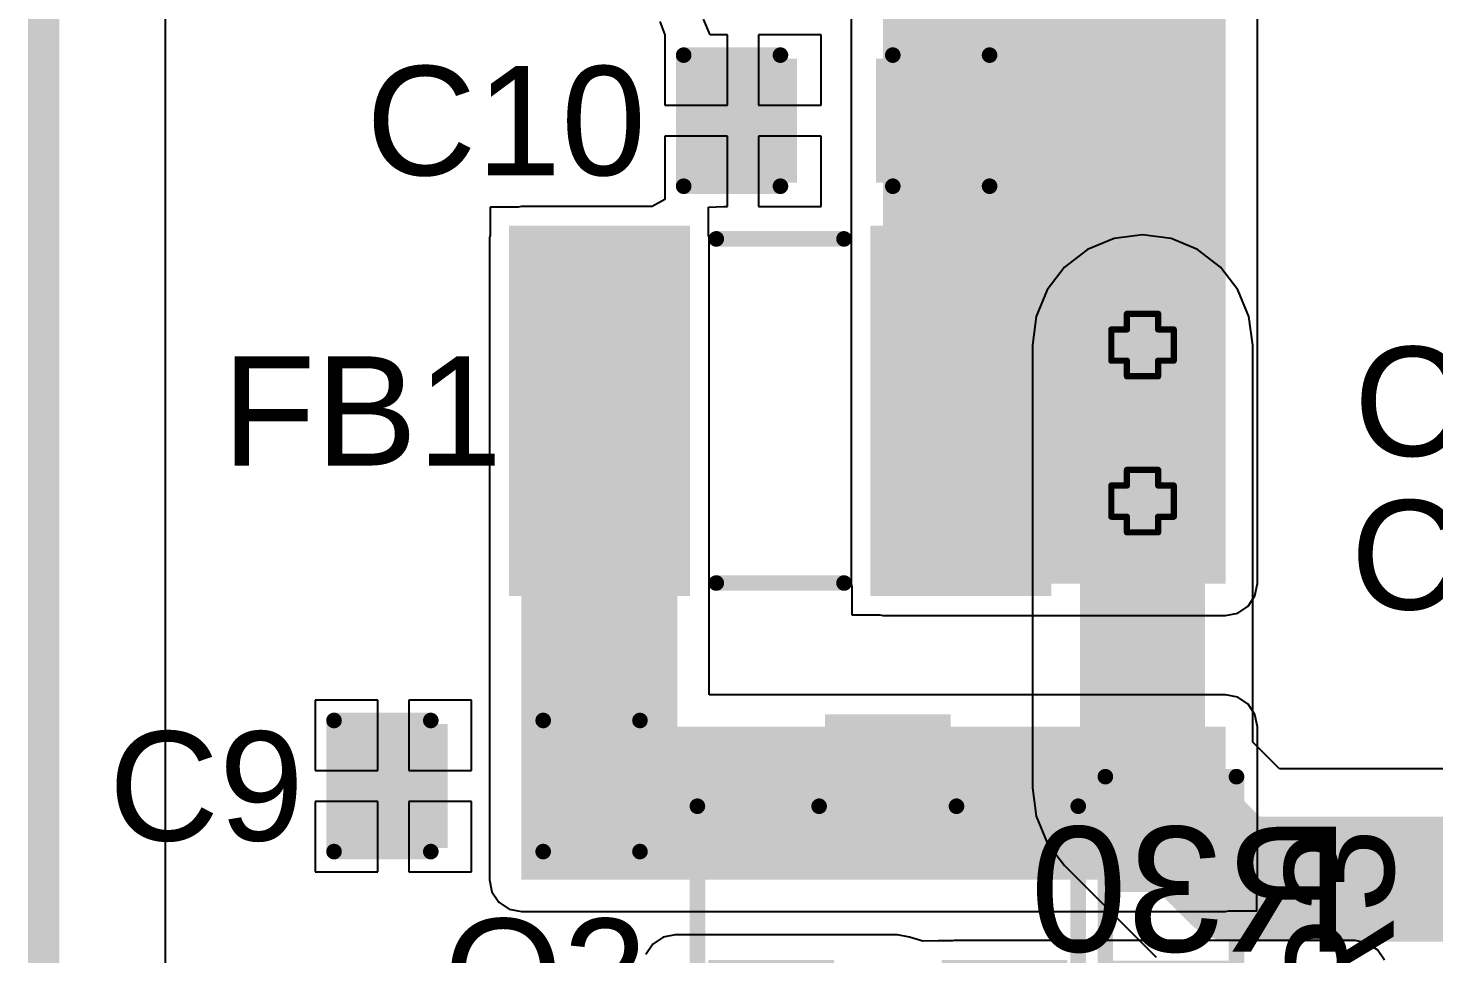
# Model space of a CAD drawing. Header units: inches. Extents: x 0 to 12.8, y -0.1 to 3.5.
# Drawn here: x -0.005 to 0.4453, y 0.3751 to 0.6717 of the extents above; entities that cross this region are included whole.
import ezdxf

# ---------------------------------------------------------------- set-up
doc = ezdxf.new("R2010")
doc.units = ezdxf.units.IN
doc.header["$MEASUREMENT"] = 0
for name, color, linetype in [('Board Outline', 216, 'Continuous'), ('Bottom Layer', 5, 'Continuous'), ('Bottom Overlay', 54, 'Continuous'), ('Bottom Solder', 6, 'Continuous'), ('Drill Drawing', 1, 'Continuous'), ('Top Layer', 1, 'Continuous'), ('Top Overlay', 2, 'Continuous'), ('Top Paste', 8, 'Continuous'), ('Top Solder', 216, 'Continuous'), ('Via Holes', 16, 'Continuous')]:
    doc.layers.add(name, color=color, linetype=linetype)
doc.styles.add('Arial', font='', dxfattribs={"height": 0.2})
doc.styles.get('Arial').set_extended_font_data('Arial')

# ---------------------------------------------------------------- blocks, each defined once
blk = doc.blocks.new('R___0603_32')
at = {"layer": 'Top Layer'}
for points in [[(-0.015, 0.0175), (-0.015, -0.0175), (-0.045, -0.0175), (-0.045, 0.0175)], [(0.045, 0.0175), (0.045, -0.0175), (0.015, -0.0175), (0.015, 0.0175)]]:
    blk.add_hatch(color=1, dxfattribs=at).paths.add_polyline_path(points)
at = {"layer": 'Top Paste'}
for points in [[(-0.015, 0.0175), (-0.015, -0.0175), (-0.045, -0.0175), (-0.045, 0.0175)], [(0.045, 0.0175), (0.045, -0.0175), (0.015, -0.0175), (0.015, 0.0175)]]:
    blk.add_hatch(color=8, dxfattribs=at).paths.add_polyline_path(points)
at = {"layer": 'Top Solder'}
for points in [[(-0.011, 0.0215), (-0.011, -0.0215), (-0.049, -0.0215), (-0.049, 0.0215)], [(0.049, 0.0215), (0.049, -0.0215), (0.011, -0.0215), (0.011, 0.0215)]]:
    blk.add_hatch(color=216, dxfattribs=at).paths.add_polyline_path(points)
at = {"layer": 'Top Overlay'}
for points in [[(0.048, 0.021, 0.005, 0.005, 0), (-0.048, 0.021, 0.005, 0.005, 0)], [(-0.048, -0.021, 0.005, 0.005, 0), (-0.048, 0.021, 0.005, 0.005, 0)], [(0.048, -0.021, 0.005, 0.005, 0), (0.048, 0.021, 0.005, 0.005, 0)], [(0.048, -0.021, 0.005, 0.005, 0), (-0.048, -0.021, 0.005, 0.005, 0)]]:
    blk.add_lwpolyline(points, format="xyseb", dxfattribs=at)
for points in [[(-0.04925, 0.021, 0.0025, 0.0025, 1), (-0.04675, 0.021, 0.0025, 0.0025, 1)], [(-0.04925, 0.021, 0.0025, 0.0025, 1), (-0.04675, 0.021, 0.0025, 0.0025, 1)], [(0.04675, 0.021, 0.0025, 0.0025, 1), (0.04925, 0.021, 0.0025, 0.0025, 1)], [(0.04675, 0.021, 0.0025, 0.0025, 1), (0.04925, 0.021, 0.0025, 0.0025, 1)], [(-0.04925, -0.021, 0.0025, 0.0025, 1), (-0.04675, -0.021, 0.0025, 0.0025, 1)], [(-0.04925, -0.021, 0.0025, 0.0025, 1), (-0.04675, -0.021, 0.0025, 0.0025, 1)], [(0.04675, -0.021, 0.0025, 0.0025, 1), (0.04925, -0.021, 0.0025, 0.0025, 1)], [(0.04675, -0.021, 0.0025, 0.0025, 1), (0.04925, -0.021, 0.0025, 0.0025, 1)]]:
    blk.add_lwpolyline(points, format="xyseb", close=True, dxfattribs=at)
blk = doc.blocks.new('SOT_23_35')
at = {"layer": 'Top Layer'}
for points in [[(-0.01614, 0.05748), (0.01614, 0.05748), (0.01614, 0.02126), (-0.01614, 0.02126)], [(-0.05354, -0.02126), (-0.02126, -0.02126), (-0.02126, -0.05748), (-0.05354, -0.05748)], [(0.02126, -0.02126), (0.05354, -0.02126), (0.05354, -0.05748), (0.02126, -0.05748)]]:
    blk.add_hatch(color=1, dxfattribs=at).paths.add_polyline_path(points)
at = {"layer": 'Top Paste'}
for points in [[(-0.01614, 0.05748), (0.01614, 0.05748), (0.01614, 0.02126), (-0.01614, 0.02126)], [(-0.05354, -0.02126), (-0.02126, -0.02126), (-0.02126, -0.05748), (-0.05354, -0.05748)], [(0.02126, -0.02126), (0.05354, -0.02126), (0.05354, -0.05748), (0.02126, -0.05748)]]:
    blk.add_hatch(color=8, dxfattribs=at).paths.add_polyline_path(points)
at = {"layer": 'Top Solder'}
for points in [[(-0.02014, 0.06148), (0.02014, 0.06148), (0.02014, 0.01726), (-0.02014, 0.01726)], [(-0.05754, -0.01726), (-0.01726, -0.01726), (-0.01726, -0.06148), (-0.05754, -0.06148)], [(0.01726, -0.01726), (0.05754, -0.01726), (0.05754, -0.06148), (0.01726, -0.06148)]]:
    blk.add_hatch(color=216, dxfattribs=at).paths.add_polyline_path(points)
at = {"layer": 'Top Overlay'}
for points in [[(-0.061, -0.023, 0.005, 0.005, 0), (-0.061, 0.032, 0.005, 0.005, 0)], [(-0.061, 0.032, 0.005, 0.005, 0), (-0.022, 0.032, 0.005, 0.005, 0)], [(0.022, 0.032, 0.005, 0.005, 0), (0.061, 0.032, 0.005, 0.005, 0)], [(0.061, -0.023, 0.005, 0.005, 0), (0.061, 0.032, 0.005, 0.005, 0)], [(-0.013, -0.031, 0.005, 0.005, 0), (0.013, -0.031, 0.005, 0.005, 0)], [(-0.066, -0.041, 0.005, 0.005, 0), (-0.061, -0.046, 0.005, 0.005, 0)], [(-0.066, -0.051, 0.005, 0.005, 0), (-0.066, -0.041, 0.005, 0.005, 0)], [(-0.066, -0.051, 0.005, 0.005, 0), (-0.061, -0.046, 0.005, 0.005, 0)]]:
    blk.add_lwpolyline(points, format="xyseb", dxfattribs=at)
for points in [[(-0.06225, 0.032, 0.0025, 0.0025, 1), (-0.05975, 0.032, 0.0025, 0.0025, 1)], [(-0.06225, 0.032, 0.0025, 0.0025, 1), (-0.05975, 0.032, 0.0025, 0.0025, 1)], [(-0.02325, 0.032, 0.0025, 0.0025, 1), (-0.02075, 0.032, 0.0025, 0.0025, 1)], [(0.02075, 0.032, 0.0025, 0.0025, 1), (0.02325, 0.032, 0.0025, 0.0025, 1)], [(0.05975, 0.032, 0.0025, 0.0025, 1), (0.06225, 0.032, 0.0025, 0.0025, 1)], [(0.05975, 0.032, 0.0025, 0.0025, 1), (0.06225, 0.032, 0.0025, 0.0025, 1)], [(-0.06225, -0.023, 0.0025, 0.0025, 1), (-0.05975, -0.023, 0.0025, 0.0025, 1)], [(0.05975, -0.023, 0.0025, 0.0025, 1), (0.06225, -0.023, 0.0025, 0.0025, 1)], [(-0.01425, -0.031, 0.0025, 0.0025, 1), (-0.01175, -0.031, 0.0025, 0.0025, 1)], [(0.01175, -0.031, 0.0025, 0.0025, 1), (0.01425, -0.031, 0.0025, 0.0025, 1)], [(-0.06725, -0.041, 0.0025, 0.0025, 1), (-0.06475, -0.041, 0.0025, 0.0025, 1)], [(-0.06725, -0.041, 0.0025, 0.0025, 1), (-0.06475, -0.041, 0.0025, 0.0025, 1)], [(-0.06225, -0.046, 0.0025, 0.0025, 1), (-0.05975, -0.046, 0.0025, 0.0025, 1)], [(-0.06225, -0.046, 0.0025, 0.0025, 1), (-0.05975, -0.046, 0.0025, 0.0025, 1)], [(-0.06725, -0.051, 0.0025, 0.0025, 1), (-0.06475, -0.051, 0.0025, 0.0025, 1)], [(-0.06725, -0.051, 0.0025, 0.0025, 1), (-0.06475, -0.051, 0.0025, 0.0025, 1)]]:
    blk.add_lwpolyline(points, format="xyseb", close=True, dxfattribs=at)
blk = doc.blocks.new('IND_1210_40')
at = {"layer": 'Top Layer'}
for points in [[(-0.08291, 0.05531), (-0.03291, 0.05531), (-0.03291, -0.05531), (-0.08291, -0.05531)], [(0.03291, 0.05531), (0.08291, 0.05531), (0.08291, -0.05531), (0.03291, -0.05531)]]:
    blk.add_hatch(color=1, dxfattribs=at).paths.add_polyline_path(points)
at = {"layer": 'Top Paste'}
for points in [[(-0.08291, 0.05531), (-0.03291, 0.05531), (-0.03291, -0.05531), (-0.08291, -0.05531)], [(0.03291, 0.05531), (0.08291, 0.05531), (0.08291, -0.05531), (0.03291, -0.05531)]]:
    blk.add_hatch(color=8, dxfattribs=at).paths.add_polyline_path(points)
at = {"layer": 'Top Solder'}
for points in [[(-0.08691, 0.05931), (-0.02891, 0.05931), (-0.02891, -0.05931), (-0.08691, -0.05931)], [(0.02891, 0.05931), (0.08691, 0.05931), (0.08691, -0.05931), (0.02891, -0.05931)]]:
    blk.add_hatch(color=216, dxfattribs=at).paths.add_polyline_path(points)
at = {"layer": 'Top Overlay'}
for points in [[(-0.02047, 0.05512, 0.005, 0.005, 0), (0.02047, 0.05512, 0.005, 0.005, 0)], [(-0.02047, -0.05512, 0.005, 0.005, 0), (0.02047, -0.05512, 0.005, 0.005, 0)]]:
    blk.add_lwpolyline(points, format="xyseb", dxfattribs=at)
for points in [[(-0.02172, 0.05512, 0.0025, 0.0025, 1), (-0.01922, 0.05512, 0.0025, 0.0025, 1)], [(0.01922, 0.05512, 0.0025, 0.0025, 1), (0.02172, 0.05512, 0.0025, 0.0025, 1)], [(-0.02172, -0.05512, 0.0025, 0.0025, 1), (-0.01922, -0.05512, 0.0025, 0.0025, 1)], [(0.01922, -0.05512, 0.0025, 0.0025, 1), (0.02172, -0.05512, 0.0025, 0.0025, 1)]]:
    blk.add_lwpolyline(points, format="xyseb", close=True, dxfattribs=at)
blk = doc.blocks.new('C___0603_50')
at = {"layer": 'Top Layer'}
for points in [[(-0.015, 0.0175), (-0.015, -0.0175), (-0.045, -0.0175), (-0.045, 0.0175)], [(0.045, 0.0175), (0.045, -0.0175), (0.015, -0.0175), (0.015, 0.0175)]]:
    blk.add_hatch(color=1, dxfattribs=at).paths.add_polyline_path(points)
at = {"layer": 'Top Paste'}
for points in [[(-0.015, 0.0175), (-0.015, -0.0175), (-0.045, -0.0175), (-0.045, 0.0175)], [(0.045, 0.0175), (0.045, -0.0175), (0.015, -0.0175), (0.015, 0.0175)]]:
    blk.add_hatch(color=8, dxfattribs=at).paths.add_polyline_path(points)
at = {"layer": 'Top Solder'}
for points in [[(-0.01264, 0.01986), (-0.01264, -0.01986), (-0.04736, -0.01986), (-0.04736, 0.01986)], [(0.04736, 0.01986), (0.04736, -0.01986), (0.01264, -0.01986), (0.01264, 0.01986)]]:
    blk.add_hatch(color=216, dxfattribs=at).paths.add_polyline_path(points)
at = {"layer": 'Top Overlay'}
for points in [[(-0.049, -0.021, 0.005, 0.005, 0), (-0.049, 0.021, 0.005, 0.005, 0)], [(-0.049, 0.021, 0.005, 0.005, 0), (-0.018, 0.021, 0.005, 0.005, 0)], [(0.018, 0.021, 0.005, 0.005, 0), (0.049, 0.021, 0.005, 0.005, 0)], [(0.049, -0.021, 0.005, 0.005, 0), (0.049, 0.021, 0.005, 0.005, 0)], [(-0.049, -0.021, 0.005, 0.005, 0), (-0.018, -0.021, 0.005, 0.005, 0)], [(0.018, -0.021, 0.005, 0.005, 0), (0.049, -0.021, 0.005, 0.005, 0)]]:
    blk.add_lwpolyline(points, format="xyseb", dxfattribs=at)
for points in [[(-0.05025, 0.021, 0.0025, 0.0025, 1), (-0.04775, 0.021, 0.0025, 0.0025, 1)], [(-0.05025, 0.021, 0.0025, 0.0025, 1), (-0.04775, 0.021, 0.0025, 0.0025, 1)], [(-0.01925, 0.021, 0.0025, 0.0025, 1), (-0.01675, 0.021, 0.0025, 0.0025, 1)], [(0.01675, 0.021, 0.0025, 0.0025, 1), (0.01925, 0.021, 0.0025, 0.0025, 1)], [(0.04775, 0.021, 0.0025, 0.0025, 1), (0.05025, 0.021, 0.0025, 0.0025, 1)], [(0.04775, 0.021, 0.0025, 0.0025, 1), (0.05025, 0.021, 0.0025, 0.0025, 1)], [(-0.05025, -0.021, 0.0025, 0.0025, 1), (-0.04775, -0.021, 0.0025, 0.0025, 1)], [(-0.05025, -0.021, 0.0025, 0.0025, 1), (-0.04775, -0.021, 0.0025, 0.0025, 1)], [(-0.01925, -0.021, 0.0025, 0.0025, 1), (-0.01675, -0.021, 0.0025, 0.0025, 1)], [(0.01675, -0.021, 0.0025, 0.0025, 1), (0.01925, -0.021, 0.0025, 0.0025, 1)], [(0.04775, -0.021, 0.0025, 0.0025, 1), (0.05025, -0.021, 0.0025, 0.0025, 1)], [(0.04775, -0.021, 0.0025, 0.0025, 1), (0.05025, -0.021, 0.0025, 0.0025, 1)]]:
    blk.add_lwpolyline(points, format="xyseb", close=True, dxfattribs=at)
blk = doc.blocks.new('C___0603_51')
at = {"layer": 'Top Layer'}
for points in [[(-0.015, 0.0175), (-0.015, -0.0175), (-0.045, -0.0175), (-0.045, 0.0175)], [(0.045, 0.0175), (0.045, -0.0175), (0.015, -0.0175), (0.015, 0.0175)]]:
    blk.add_hatch(color=1, dxfattribs=at).paths.add_polyline_path(points)
at = {"layer": 'Top Paste'}
for points in [[(-0.015, 0.0175), (-0.015, -0.0175), (-0.045, -0.0175), (-0.045, 0.0175)], [(0.045, 0.0175), (0.045, -0.0175), (0.015, -0.0175), (0.015, 0.0175)]]:
    blk.add_hatch(color=8, dxfattribs=at).paths.add_polyline_path(points)
at = {"layer": 'Top Solder'}
for points in [[(-0.01264, 0.01986), (-0.01264, -0.01986), (-0.04736, -0.01986), (-0.04736, 0.01986)], [(0.04736, 0.01986), (0.04736, -0.01986), (0.01264, -0.01986), (0.01264, 0.01986)]]:
    blk.add_hatch(color=216, dxfattribs=at).paths.add_polyline_path(points)
at = {"layer": 'Top Overlay'}
for points in [[(-0.049, -0.021, 0.005, 0.005, 0), (-0.049, 0.021, 0.005, 0.005, 0)], [(-0.049, 0.021, 0.005, 0.005, 0), (-0.018, 0.021, 0.005, 0.005, 0)], [(0.018, 0.021, 0.005, 0.005, 0), (0.049, 0.021, 0.005, 0.005, 0)], [(0.049, -0.021, 0.005, 0.005, 0), (0.049, 0.021, 0.005, 0.005, 0)], [(-0.049, -0.021, 0.005, 0.005, 0), (-0.018, -0.021, 0.005, 0.005, 0)], [(0.018, -0.021, 0.005, 0.005, 0), (0.049, -0.021, 0.005, 0.005, 0)]]:
    blk.add_lwpolyline(points, format="xyseb", dxfattribs=at)
for points in [[(-0.05025, 0.021, 0.0025, 0.0025, 1), (-0.04775, 0.021, 0.0025, 0.0025, 1)], [(-0.05025, 0.021, 0.0025, 0.0025, 1), (-0.04775, 0.021, 0.0025, 0.0025, 1)], [(-0.01925, 0.021, 0.0025, 0.0025, 1), (-0.01675, 0.021, 0.0025, 0.0025, 1)], [(0.01675, 0.021, 0.0025, 0.0025, 1), (0.01925, 0.021, 0.0025, 0.0025, 1)], [(0.04775, 0.021, 0.0025, 0.0025, 1), (0.05025, 0.021, 0.0025, 0.0025, 1)], [(0.04775, 0.021, 0.0025, 0.0025, 1), (0.05025, 0.021, 0.0025, 0.0025, 1)], [(-0.05025, -0.021, 0.0025, 0.0025, 1), (-0.04775, -0.021, 0.0025, 0.0025, 1)], [(-0.05025, -0.021, 0.0025, 0.0025, 1), (-0.04775, -0.021, 0.0025, 0.0025, 1)], [(-0.01925, -0.021, 0.0025, 0.0025, 1), (-0.01675, -0.021, 0.0025, 0.0025, 1)], [(0.01675, -0.021, 0.0025, 0.0025, 1), (0.01925, -0.021, 0.0025, 0.0025, 1)], [(0.04775, -0.021, 0.0025, 0.0025, 1), (0.05025, -0.021, 0.0025, 0.0025, 1)], [(0.04775, -0.021, 0.0025, 0.0025, 1), (0.05025, -0.021, 0.0025, 0.0025, 1)]]:
    blk.add_lwpolyline(points, format="xyseb", close=True, dxfattribs=at)

msp = doc.modelspace()

# ---------------------------------------------------------------- hatches: boundary and pattern name
at = {"layer": 'Bottom Layer'}
h = msp.add_hatch(color=5, dxfattribs=at)
edge = h.paths.add_edge_path()
edge.add_arc((0.352, 0.57012), 0.01181, 0, 360)
h = msp.add_hatch(color=5, dxfattribs=at)
edge = h.paths.add_edge_path()
edge.add_arc((0.352, 0.52012), 0.01181, 0, 360)
at = {"layer": 'Bottom Solder'}
h = msp.add_hatch(color=6, dxfattribs=at)
edge = h.paths.add_edge_path()
edge.add_arc((0.352, 0.57012), 0.01581, 0, 360)
h = msp.add_hatch(color=6, dxfattribs=at)
edge = h.paths.add_edge_path()
edge.add_arc((0.352, 0.52012), 0.01581, 0, 360)
at = {"layer": 'Top Layer'}
for points in [[(0.26883, 0.49368), (0.37859, 0.49368), (0.37859, 0.924), (0.26883, 0.924)], [(0.153, 0.39884), (0.203, 0.39884), (0.203, 0.60431), (0.153, 0.60431)], [(0.153, 0.39884), (0.37859, 0.39884), (0.37859, 0.44785), (0.153, 0.44785)]]:
    msp.add_hatch(color=1, dxfattribs=at).paths.add_polyline_path(points)
h = msp.add_hatch(color=1, dxfattribs=at)
edge = h.paths.add_edge_path()
edge.add_arc((0.352, 0.57012), 0.01181, 0, 360)
h = msp.add_hatch(color=1, dxfattribs=at)
edge = h.paths.add_edge_path()
edge.add_arc((0.352, 0.52012), 0.01181, 0, 360)
at = {"layer": 'Top Solder'}
h = msp.add_hatch(color=216, dxfattribs=at)
edge = h.paths.add_edge_path()
edge.add_arc((0.352, 0.57012), 0.01581, 0, 360)
h = msp.add_hatch(color=216, dxfattribs=at)
edge = h.paths.add_edge_path()
edge.add_arc((0.352, 0.52012), 0.01581, 0, 360)
at = {"layer": 'Via Holes'}
h = msp.add_hatch(color=7, dxfattribs=at)
edge = h.paths.add_edge_path()
edge.add_arc((0.352, 0.57012), 0.00591, 0, 360)
h = msp.add_hatch(color=7, dxfattribs=at)
edge = h.paths.add_edge_path()
edge.add_arc((0.352, 0.52012), 0.00591, 0, 360)

# ---------------------------------------------------------------- linework, layer by layer
at = {"layer": 'Board Outline'}
msp.add_lwpolyline([(0, 0, 0.01, 0.01, 0), (0, 1.95441, 0.01, 0.01, 0)], format="xyseb", dxfattribs=at)
at = {"layer": 'Bottom Layer'}
for p, q in [((0.039, 0.1), (0.039, 1.91)), ((0.34286, 0.60422), (0.33435, 0.60069)), ((0.352, 0.60542), (0.34286, 0.60422)), ((0.36114, 0.60422), (0.352, 0.60542)), ((0.36965, 0.60069), (0.36114, 0.60422)), ((0.33435, 0.60069), (0.32704, 0.59508)), ((0.37696, 0.59508), (0.36965, 0.60069)), ((0.32704, 0.59508), (0.32143, 0.58777)), ((0.38257, 0.58777), (0.37696, 0.59508)), ((0.32143, 0.58777), (0.3179, 0.57926)), ((0.3861, 0.57926), (0.38257, 0.58777)), ((0.3179, 0.57926), (0.3167, 0.57012)), ((0.3873, 0.57012), (0.3861, 0.57926)), ((0.3167, 0.57012), (0.3167, 0.42829)), ((0.3873, 0.44291), (0.3873, 0.57012)), ((0.39591, 0.4343), (0.3873, 0.44291)), ((0.76948, 0.4343), (0.39591, 0.4343)), ((0.3167, 0.42829), (0.3179, 0.41915)), ((0.3179, 0.41915), (0.32143, 0.41064)), ((0.32143, 0.41064), (0.32704, 0.40333)), ((0.32704, 0.40333), (0.35633, 0.37404))]:
    msp.add_line(p, q, dxfattribs=at)
for points in [[(0.352, 0.42829, 0.04, 0.04, 0), (0.352, 0.57012, 0.04, 0.04, 0)], [(0.352, 0.42829, 0.04, 0.04, 0), (0.38129, 0.399, 0.04, 0.04, 0)], [(0.38129, 0.399, 0.04, 0.04, 0), (0.7841, 0.399, 0.04, 0.04, 0)]]:
    msp.add_lwpolyline(points, format="xyseb", dxfattribs=at)
for points in [[(0.342, 0.57012, 0.02, 0.02, 1), (0.362, 0.57012, 0.02, 0.02, 1)], [(0.342, 0.42829, 0.02, 0.02, 1), (0.362, 0.42829, 0.02, 0.02, 1)], [(0.342, 0.42829, 0.02, 0.02, 1), (0.362, 0.42829, 0.02, 0.02, 1)], [(0.37129, 0.399, 0.02, 0.02, 1), (0.39129, 0.399, 0.02, 0.02, 1)], [(0.37129, 0.399, 0.02, 0.02, 1), (0.39129, 0.399, 0.02, 0.02, 1)]]:
    msp.add_lwpolyline(points, format="xyseb", close=True, dxfattribs=at)
at = {"layer": 'Drill Drawing'}
for points in [[(0.347, 0.57512, 0.002, 0.002, 0), (0.347, 0.58012, 0.002, 0.002, 0)], [(0.347, 0.58012, 0.002, 0.002, 0), (0.357, 0.58012, 0.002, 0.002, 0)], [(0.357, 0.57512, 0.002, 0.002, 0), (0.357, 0.58012, 0.002, 0.002, 0)], [(0.342, 0.56512, 0.002, 0.002, 0), (0.342, 0.57512, 0.002, 0.002, 0)], [(0.342, 0.57512, 0.002, 0.002, 0), (0.347, 0.57512, 0.002, 0.002, 0)], [(0.357, 0.57512, 0.002, 0.002, 0), (0.362, 0.57512, 0.002, 0.002, 0)], [(0.362, 0.56512, 0.002, 0.002, 0), (0.362, 0.57512, 0.002, 0.002, 0)], [(0.342, 0.56512, 0.002, 0.002, 0), (0.347, 0.56512, 0.002, 0.002, 0)], [(0.347, 0.56012, 0.002, 0.002, 0), (0.347, 0.56512, 0.002, 0.002, 0)], [(0.357, 0.56512, 0.002, 0.002, 0), (0.362, 0.56512, 0.002, 0.002, 0)], [(0.357, 0.56012, 0.002, 0.002, 0), (0.357, 0.56512, 0.002, 0.002, 0)], [(0.347, 0.56012, 0.002, 0.002, 0), (0.357, 0.56012, 0.002, 0.002, 0)], [(0.347, 0.52512, 0.002, 0.002, 0), (0.347, 0.53012, 0.002, 0.002, 0)], [(0.347, 0.53012, 0.002, 0.002, 0), (0.357, 0.53012, 0.002, 0.002, 0)], [(0.357, 0.52512, 0.002, 0.002, 0), (0.357, 0.53012, 0.002, 0.002, 0)], [(0.342, 0.51512, 0.002, 0.002, 0), (0.342, 0.52512, 0.002, 0.002, 0)], [(0.342, 0.52512, 0.002, 0.002, 0), (0.347, 0.52512, 0.002, 0.002, 0)], [(0.357, 0.52512, 0.002, 0.002, 0), (0.362, 0.52512, 0.002, 0.002, 0)], [(0.362, 0.51512, 0.002, 0.002, 0), (0.362, 0.52512, 0.002, 0.002, 0)], [(0.342, 0.51512, 0.002, 0.002, 0), (0.347, 0.51512, 0.002, 0.002, 0)], [(0.347, 0.51012, 0.002, 0.002, 0), (0.347, 0.51512, 0.002, 0.002, 0)], [(0.357, 0.51512, 0.002, 0.002, 0), (0.362, 0.51512, 0.002, 0.002, 0)], [(0.357, 0.51012, 0.002, 0.002, 0), (0.357, 0.51512, 0.002, 0.002, 0)], [(0.347, 0.51012, 0.002, 0.002, 0), (0.357, 0.51012, 0.002, 0.002, 0)]]:
    msp.add_lwpolyline(points, format="xyseb", dxfattribs=at)
for points in [[(0.3465, 0.58012, 0.001, 0.001, 1), (0.3475, 0.58012, 0.001, 0.001, 1)], [(0.3465, 0.58012, 0.001, 0.001, 1), (0.3475, 0.58012, 0.001, 0.001, 1)], [(0.3565, 0.58012, 0.001, 0.001, 1), (0.3575, 0.58012, 0.001, 0.001, 1)], [(0.3565, 0.58012, 0.001, 0.001, 1), (0.3575, 0.58012, 0.001, 0.001, 1)], [(0.3415, 0.57512, 0.001, 0.001, 1), (0.3425, 0.57512, 0.001, 0.001, 1)], [(0.3415, 0.57512, 0.001, 0.001, 1), (0.3425, 0.57512, 0.001, 0.001, 1)], [(0.3465, 0.57512, 0.001, 0.001, 1), (0.3475, 0.57512, 0.001, 0.001, 1)], [(0.3465, 0.57512, 0.001, 0.001, 1), (0.3475, 0.57512, 0.001, 0.001, 1)], [(0.3565, 0.57512, 0.001, 0.001, 1), (0.3575, 0.57512, 0.001, 0.001, 1)], [(0.3565, 0.57512, 0.001, 0.001, 1), (0.3575, 0.57512, 0.001, 0.001, 1)], [(0.3615, 0.57512, 0.001, 0.001, 1), (0.3625, 0.57512, 0.001, 0.001, 1)], [(0.3615, 0.57512, 0.001, 0.001, 1), (0.3625, 0.57512, 0.001, 0.001, 1)], [(0.3415, 0.56512, 0.001, 0.001, 1), (0.3425, 0.56512, 0.001, 0.001, 1)], [(0.3415, 0.56512, 0.001, 0.001, 1), (0.3425, 0.56512, 0.001, 0.001, 1)], [(0.3465, 0.56512, 0.001, 0.001, 1), (0.3475, 0.56512, 0.001, 0.001, 1)], [(0.3465, 0.56512, 0.001, 0.001, 1), (0.3475, 0.56512, 0.001, 0.001, 1)], [(0.3565, 0.56512, 0.001, 0.001, 1), (0.3575, 0.56512, 0.001, 0.001, 1)], [(0.3565, 0.56512, 0.001, 0.001, 1), (0.3575, 0.56512, 0.001, 0.001, 1)], [(0.3615, 0.56512, 0.001, 0.001, 1), (0.3625, 0.56512, 0.001, 0.001, 1)], [(0.3615, 0.56512, 0.001, 0.001, 1), (0.3625, 0.56512, 0.001, 0.001, 1)], [(0.3465, 0.56012, 0.001, 0.001, 1), (0.3475, 0.56012, 0.001, 0.001, 1)], [(0.3465, 0.56012, 0.001, 0.001, 1), (0.3475, 0.56012, 0.001, 0.001, 1)], [(0.3565, 0.56012, 0.001, 0.001, 1), (0.3575, 0.56012, 0.001, 0.001, 1)], [(0.3565, 0.56012, 0.001, 0.001, 1), (0.3575, 0.56012, 0.001, 0.001, 1)], [(0.3465, 0.53012, 0.001, 0.001, 1), (0.3475, 0.53012, 0.001, 0.001, 1)], [(0.3465, 0.53012, 0.001, 0.001, 1), (0.3475, 0.53012, 0.001, 0.001, 1)], [(0.3565, 0.53012, 0.001, 0.001, 1), (0.3575, 0.53012, 0.001, 0.001, 1)], [(0.3565, 0.53012, 0.001, 0.001, 1), (0.3575, 0.53012, 0.001, 0.001, 1)], [(0.3415, 0.52512, 0.001, 0.001, 1), (0.3425, 0.52512, 0.001, 0.001, 1)], [(0.3415, 0.52512, 0.001, 0.001, 1), (0.3425, 0.52512, 0.001, 0.001, 1)], [(0.3465, 0.52512, 0.001, 0.001, 1), (0.3475, 0.52512, 0.001, 0.001, 1)], [(0.3465, 0.52512, 0.001, 0.001, 1), (0.3475, 0.52512, 0.001, 0.001, 1)], [(0.3565, 0.52512, 0.001, 0.001, 1), (0.3575, 0.52512, 0.001, 0.001, 1)], [(0.3565, 0.52512, 0.001, 0.001, 1), (0.3575, 0.52512, 0.001, 0.001, 1)], [(0.3615, 0.52512, 0.001, 0.001, 1), (0.3625, 0.52512, 0.001, 0.001, 1)], [(0.3615, 0.52512, 0.001, 0.001, 1), (0.3625, 0.52512, 0.001, 0.001, 1)], [(0.3415, 0.51512, 0.001, 0.001, 1), (0.3425, 0.51512, 0.001, 0.001, 1)], [(0.3415, 0.51512, 0.001, 0.001, 1), (0.3425, 0.51512, 0.001, 0.001, 1)], [(0.3465, 0.51512, 0.001, 0.001, 1), (0.3475, 0.51512, 0.001, 0.001, 1)], [(0.3465, 0.51512, 0.001, 0.001, 1), (0.3475, 0.51512, 0.001, 0.001, 1)], [(0.3565, 0.51512, 0.001, 0.001, 1), (0.3575, 0.51512, 0.001, 0.001, 1)], [(0.3565, 0.51512, 0.001, 0.001, 1), (0.3575, 0.51512, 0.001, 0.001, 1)], [(0.3615, 0.51512, 0.001, 0.001, 1), (0.3625, 0.51512, 0.001, 0.001, 1)], [(0.3615, 0.51512, 0.001, 0.001, 1), (0.3625, 0.51512, 0.001, 0.001, 1)], [(0.3465, 0.51012, 0.001, 0.001, 1), (0.3475, 0.51012, 0.001, 0.001, 1)], [(0.3465, 0.51012, 0.001, 0.001, 1), (0.3475, 0.51012, 0.001, 0.001, 1)], [(0.3565, 0.51012, 0.001, 0.001, 1), (0.3575, 0.51012, 0.001, 0.001, 1)], [(0.3565, 0.51012, 0.001, 0.001, 1), (0.3575, 0.51012, 0.001, 0.001, 1)]]:
    msp.add_lwpolyline(points, format="xyseb", close=True, dxfattribs=at)
at = {"layer": 'Top Layer'}
for p, q in [((0.039, 0.1), (0.039, 1.91)), ((0.25863, 0.924), (0.25863, 0.49368)), ((0.38878, 0.49368), (0.38878, 0.924)), ((0.19732, 0.6738), (0.199, 0.6695)), ((0.21354, 0.6695), (0.21134, 0.6745)), ((0.199, 0.6695), (0.199, 0.6688)), ((0.199, 0.6688), (0.199, 0.647)), ((0.219, 0.6695), (0.21354, 0.6695)), ((0.219, 0.647), (0.219, 0.6695)), ((0.249, 0.6695), (0.229, 0.6695)), ((0.229, 0.6695), (0.229, 0.647)), ((0.249, 0.647), (0.249, 0.6695)), ((0.199, 0.647), (0.219, 0.647)), ((0.229, 0.647), (0.249, 0.647)), ((0.219, 0.637), (0.199, 0.637)), ((0.199, 0.637), (0.199, 0.61675)), ((0.219, 0.6145), (0.219, 0.637)), ((0.249, 0.637), (0.229, 0.637)), ((0.229, 0.637), (0.229, 0.6145)), ((0.249, 0.6145), (0.249, 0.637)), ((0.15201, 0.61431), (0.143, 0.61431)), ((0.143, 0.61431), (0.143, 0.6053)), ((0.153, 0.61451), (0.15201, 0.61431)), ((0.19486, 0.61451), (0.153, 0.61451)), ((0.199, 0.61675), (0.19486, 0.61451)), ((0.199, 0.61675), (0.199, 0.61675)), ((0.213, 0.61431), (0.21792, 0.6145)), ((0.213, 0.6053), (0.213, 0.61431)), ((0.21792, 0.6145), (0.219, 0.6145)), ((0.229, 0.6145), (0.249, 0.6145)), ((0.143, 0.6053), (0.1428, 0.60432)), ((0.1428, 0.60432), (0.1428, 0.44785)), ((0.2132, 0.60432), (0.213, 0.6053)), ((0.2132, 0.45805), (0.2132, 0.60432)), ((0.25863, 0.49368), (0.25883, 0.4927)), ((0.25883, 0.4927), (0.25883, 0.48369)), ((0.38801, 0.48978), (0.38878, 0.49368)), ((0.38249, 0.48427), (0.3858, 0.48648)), ((0.3858, 0.48648), (0.38801, 0.48978)), ((0.25883, 0.48369), (0.26784, 0.48369)), ((0.26784, 0.48369), (0.26883, 0.48349)), ((0.26883, 0.48349), (0.37859, 0.48349)), ((0.37859, 0.48349), (0.38249, 0.48427)), ((0.107, 0.45634), (0.087, 0.45634)), ((0.087, 0.45634), (0.087, 0.43384)), ((0.107, 0.43384), (0.107, 0.45634)), ((0.137, 0.45634), (0.117, 0.45634)), ((0.117, 0.45634), (0.117, 0.43384)), ((0.137, 0.43384), (0.137, 0.45634)), ((0.37859, 0.45805), (0.2132, 0.45805)), ((0.38249, 0.45727), (0.37859, 0.45805)), ((0.3858, 0.45506), (0.38249, 0.45727)), ((0.38801, 0.45175), (0.3858, 0.45506)), ((0.38878, 0.44785), (0.38801, 0.45175)), ((0.1428, 0.44785), (0.1428, 0.39884)), ((0.38878, 0.39884), (0.38878, 0.44785)), ((0.087, 0.43384), (0.107, 0.43384)), ((0.117, 0.43384), (0.137, 0.43384)), ((0.107, 0.42384), (0.087, 0.42384)), ((0.087, 0.42384), (0.087, 0.40134)), ((0.107, 0.40134), (0.107, 0.42384)), ((0.137, 0.42384), (0.117, 0.42384)), ((0.117, 0.42384), (0.117, 0.40134)), ((0.137, 0.40134), (0.137, 0.42384)), ((0.087, 0.40134), (0.107, 0.40134)), ((0.117, 0.40134), (0.137, 0.40134)), ((0.1428, 0.39884), (0.14358, 0.39494)), ((0.38859, 0.39786), (0.38878, 0.39884)), ((0.38859, 0.38884), (0.38859, 0.39786)), ((0.14358, 0.39494), (0.14579, 0.39163)), ((0.14579, 0.39163), (0.1491, 0.38942)), ((0.1491, 0.38942), (0.153, 0.38865)), ((0.153, 0.38865), (0.37859, 0.38865)), ((0.37859, 0.38865), (0.37957, 0.38884)), ((0.37957, 0.38884), (0.38859, 0.38884)), ((0.1984, 0.38042), (0.19509, 0.37821)), ((0.2023, 0.3812), (0.1984, 0.38042)), ((0.2735, 0.3812), (0.2023, 0.3812)), ((0.2774, 0.38042), (0.2735, 0.3812)), ((0.28166, 0.37911), (0.2774, 0.38042)), ((0.28654, 0.3792), (0.28166, 0.37911)), ((0.29111, 0.3792), (0.28654, 0.3792)), ((0.29166, 0.37931), (0.29111, 0.3792)), ((0.42007, 0.37931), (0.29166, 0.37931)), ((0.42397, 0.37853), (0.42007, 0.37931)), ((0.42728, 0.37632), (0.42397, 0.37853)), ((0.19509, 0.37821), (0.19288, 0.3749)), ((0.42949, 0.37301), (0.42728, 0.37632))]:
    msp.add_line(p, q, dxfattribs=at)

# ---------------------------------------------------------------- block references
for name, p in [('C___0603_50', (0.254, 0.642)), ('IND_1210_40', (0.23591, 0.549)), ('C___0603_51', (0.142, 0.42884)), ('SOT_23_35', (0.2704, 0.39037))]:
    msp.add_blockref(name, p)
at = {"rotation": 270}
msp.add_blockref('R___0603_32', (0.36109, 0.38384), dxfattribs=at)

# ---------------------------------------------------------------- texts
at = {"layer": 'Bottom Overlay', "style": 'Arial', "text_generation_flag": 2}
msp.add_text('R30', height=0.04, dxfattribs=at).set_placement((0.41851, 0.3758))
at = {"layer": 'Top Overlay', "style": 'Arial'}
for s, p in [('C10', (0.10326, 0.62451)), ('C17', (0.41962, 0.53458)), ('FB1', (0.05718, 0.53151)), ('C16', (0.41862, 0.48541)), ('C9', (0.02084, 0.41135)), ('Q2', (0.12816, 0.35135))]:
    msp.add_text(s, height=0.035, dxfattribs=at).set_placement(p)
msp.add_text('R3', height=0.035, rotation=90, dxfattribs=at).set_placement((0.43249, 0.35284))

doc.saveas('drawing.dxf')
